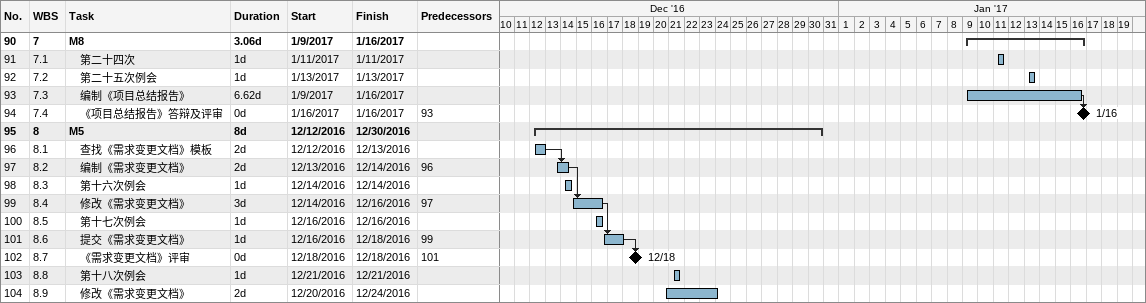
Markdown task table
| ID | WBS | Task | Duration | Start | Finish | Predecessors |
|---|---|---|---|---|---|---|
| 90 | 7 | **M8** | 3.06d | 2017-01-09 | 2017-01-16 |  |
| 91 | 7.1 | 第二十四次 | 1d | 2017-01-11 | 2017-01-11 |  |
| 92 | 7.2 | 第二十五次例会 | 1d | 2017-01-13 | 2017-01-13 |  |
| 93 | 7.3 | 编制《项目总结报告》 | 6.62d | 2017-01-09 | 2017-01-16 |  |
| 94 | 7.4 | 《项目总结报告》答辩及评审 | 0d | 2017-01-16 | 2017-01-16 | 93 |
| 95 | 8 | **M5** | 8d | 2016-12-12 | 2016-12-30 |  |
| 96 | 8.1 | 查找《需求变更文档》模板 | 2d | 2016-12-12 | 2016-12-13 |  |
| 97 | 8.2 | 编制《需求变更文档》 | 2d | 2016-12-13 | 2016-12-14 | 96 |
| 98 | 8.3 | 第十六次例会 | 1d | 2016-12-14 | 2016-12-14 |  |
| 99 | 8.4 | 修改《需求变更文档》 | 3d | 2016-12-14 | 2016-12-16 | 97 |
| 100 | 8.5 | 第十七次例会 | 1d | 2016-12-16 | 2016-12-16 |  |
| 101 | 8.6 | 提交《需求变更文档》 | 1d | 2016-12-16 | 2016-12-18 | 99 |
| 102 | 8.7 | 《需求变更文档》评审 | 0d | 2016-12-18 | 2016-12-18 | 101 |
| 103 | 8.8 | 第十八次例会 | 1d | 2016-12-21 | 2016-12-21 |  |
| 104 | 8.9 | 修改《需求变更文档》 | 2d | 2016-12-20 | 2016-12-24 |  |
